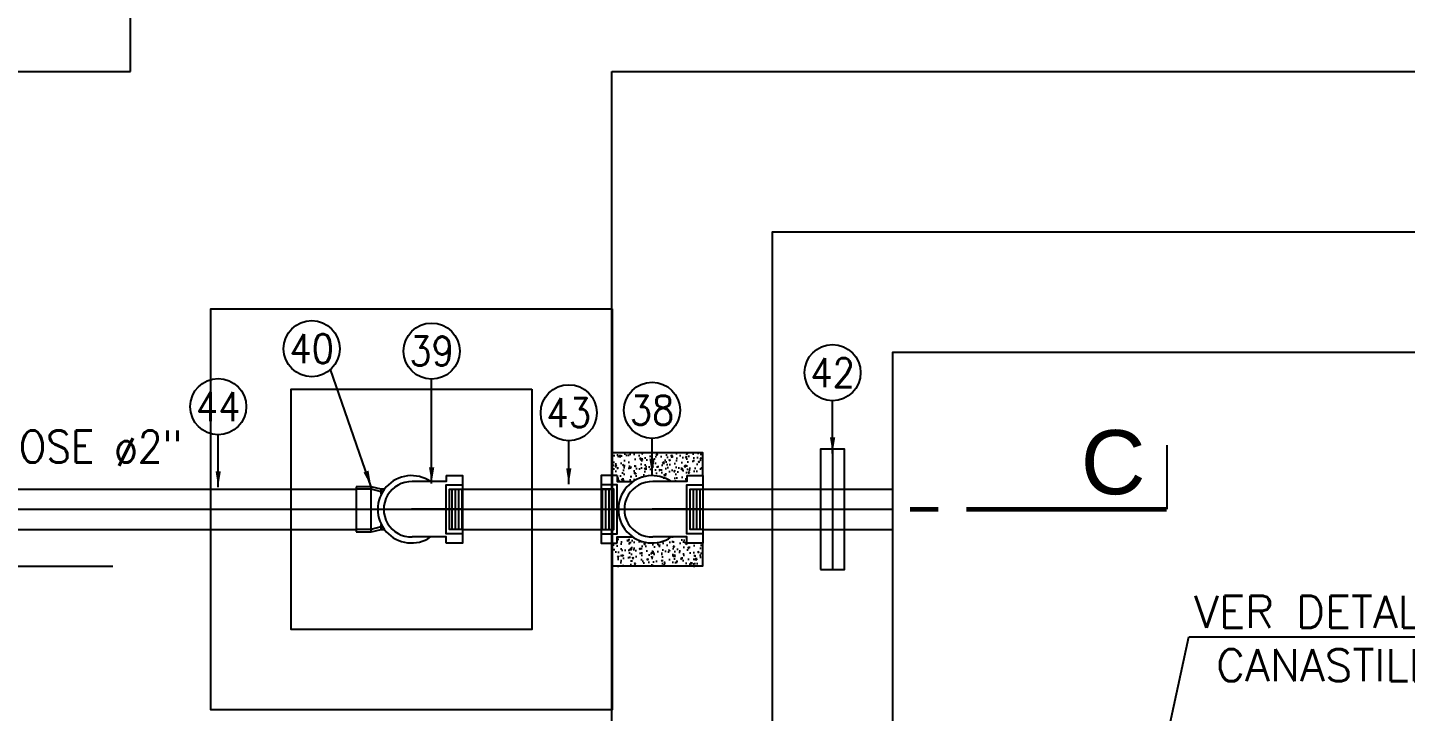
# Model space of a CAD drawing. Header units: metres. Extents: x -90 to 2507, y -28 to 972.
# Drawn here: x 150.97 to 152.687, y 197.103 to 197.956 of the extents above; entities that cross this region are included whole.
import ezdxf
from ezdxf.enums import TextEntityAlignment as Align

# ---------------------------------------------------------------- set-up
doc = ezdxf.new("R2010")
doc.units = ezdxf.units.M
for name, pattern in [('CENTER', [50.8, 31.75, -6.35, 6.35, -6.35]), ('DASHED', [19.05, 12.7, -6.35]), ('HIDDEN', [9.525, 6.35, -3.175])]:
    doc.linetypes.add(name, pattern=pattern)
for name, color, linetype in [('A-MURO', 6, 'Continuous'), ('A-NIVELES', 7, 'Continuous'), ('A-PUERTA', 2, 'Continuous'), ('G-achurado', 9, 'Continuous'), ('G-acotado', 8, 'Continuous'), ('G-ejes', 9, 'CENTER'), ('G-SIMBOLOGIA', 2, 'Continuous'), ('G-textos-notas', 7, 'Continuous'), ('S-TUBERIAS-NUEVAS', 3, 'Continuous'), ('S-TUBERIAS-NUEVAS-2', 8, 'Continuous')]:
    doc.layers.add(name, color=color, linetype=linetype)
doc.styles.add('01COTAS', font='romans.shx')
doc.styles.add('ARIAL', font='arial.ttf', dxfattribs={"height": 1})
doc.dimstyles.new('DIM-10-CORTE', dxfattribs={"dimscale": 0.01, "dimtxt": 2, "dimasz": 2, "dimexe": 2, "dimexo": 2, "dimgap": 1, "dimtad": 1, "dimtih": 1, "dimtoh": 1, "dimdsep": 46, "dimtxsty": '01COTAS', "dimcen": 25, "dimclrd": 256, "dimclre": 256, "dimclrt": 7, "dimadec": 0, "dimazin": 0, "dimtfac": 1, "dimtmove": 2, "dimatfit": 3, "dimfxl": 1, "dimtolj": 1, "dimtzin": 0, "dimarcsym": 0})
doc.dimstyles.new('DIM-50-PLANTA', dxfattribs={"dimscale": 0.05, "dimtxt": 2, "dimasz": 2, "dimexe": 2, "dimexo": 2, "dimgap": 1, "dimtad": 1, "dimdec": 0, "dimlfac": 1000, "dimtxsty": '01COTAS', "dimcen": 25, "dimclrd": 9, "dimclre": 9, "dimclrt": 7, "dimadec": 0, "dimazin": 0, "dimtfac": 1, "dimtdec": 0, "dimtmove": 2, "dimatfit": 3, "dimfxl": 1, "dimtolj": 1, "dimtzin": 0, "dimarcsym": 0})

# ---------------------------------------------------------------- blocks, each defined once
blk = doc.blocks.new('CORTE-HORIZONTAL')
at = {"color": 5, "const_width": 0.28}
for points in [[(0, 0), (12.49, 0)], [(14.245, 0), (16, 0)]]:
    blk.add_lwpolyline(points, dxfattribs=at)
blk.add_lwpolyline([(0, -4), (0, 0)])
at = {"color": 3, "style": 'ARIAL'}
blk.add_attdef('A', text='', height=4, dxfattribs=at).set_placement((3.344, -2.937), align=Align.MIDDLE)
blk = doc.blocks.new('CODO 2PULG 90 PLANT')
h = blk.add_hatch()
h.set_pattern_fill('ANSI31', color=8, scale=0.001316, angle=45)
h.set_pattern_definition([(90, (-148.5242566, -189.371557), (-0.00417763158, 9e-19), [])])
h.paths.add_polyline_path([(-0.0635, 0.025), (-0.0475, 0.025), (-0.0475, -0.025), (-0.0635, -0.025)])
at = {"color": 8}
for points in [[(-0.0635, 0.0306), (-0.0435, 0.0306), (-0.0435, -0.0306), (-0.0635, -0.0306)], [(-0.0635, 0), (0, 0)]]:
    blk.add_lwpolyline(points, dxfattribs=at)
at = {"layer": 'S-TUBERIAS-NUEVAS'}
for points in [[(-0.0435, -0.042), (-0.0635, -0.042), (-0.0635, 0.042), (-0.0435, 0.042)], [(-0.0435, 0.042), (-0.0435, 0.0345), (-0.001, 0.0345)], [(-0.0435, -0.042), (-0.0435, -0.0345), (-0.001, -0.0345)]]:
    blk.add_lwpolyline(points, dxfattribs=at)
at = {"layer": 'S-TUBERIAS-NUEVAS', "color": 1}
blk.add_lwpolyline([(-0.0635, 0.025), (-0.0475, 0.025), (-0.0475, -0.025), (-0.0635, -0.025)], dxfattribs=at)
at = {"layer": 'S-TUBERIAS-NUEVAS'}
for radius, start, end in [(0.042, 235.2281, 124.7719), (0.0345, 268.3975, 91.6025)]:
    blk.add_arc((0, 0), radius, start, end, dxfattribs=at)
blk = doc.blocks.new('CODO 2PULG SUBEyBAJA 90')
h = blk.add_hatch()
h.set_pattern_fill('ANSI31', color=8, scale=0.001316, angle=45)
h.set_pattern_definition([(90, (-276.509574, -382.045463), (-0.00417763158, 9e-19), [])])
h.paths.add_polyline_path([(0.0635, 0.025), (0.0475, 0.025), (0.0475, -0.025), (0.0635, -0.025)])
at = {"color": 8}
for points in [[(0.0635, 0.0306), (0.0435, 0.0306), (0.0435, -0.0306), (0.0635, -0.0306)], [(0.0635, 0), (0.042, 0)]]:
    blk.add_lwpolyline(points, dxfattribs=at)
at = {"layer": 'S-TUBERIAS-NUEVAS'}
for points in [[(0.0435, 0.042), (0.0435, 0.0345), (0.024, 0.0345)], [(0.0435, -0.042), (0.0635, -0.042), (0.0635, 0.042), (0.0435, 0.042)], [(0.0435, -0.042), (0.0435, -0.0345), (0.024, -0.0345)]]:
    blk.add_lwpolyline(points, dxfattribs=at)
at = {"layer": 'S-TUBERIAS-NUEVAS', "color": 1}
blk.add_lwpolyline([(0.0635, 0.025), (0.0475, 0.025), (0.0475, -0.025), (0.0635, -0.025)], dxfattribs=at)
blk.add_blockref('CODO 2PULG 90 PLANT', (0, 0))

msp = doc.modelspace()

# ---------------------------------------------------------------- hatches: boundary and pattern name
at = {"layer": 'G-achurado'}
h = msp.add_hatch(dxfattribs=at)
h.set_pattern_fill('AR-CONC', color=256, scale=0.0001)
h.paths.add_polyline_path([(151.6979, 197.4258), (151.6979, 197.3969), (151.7044, 197.3969), (151.7044, 197.3894), (151.7239, 197.3894, -0.313112), (151.7718, 197.3894), (151.7914, 197.3894), (151.7914, 197.3969), (151.8107, 197.3969), (151.8107, 197.4258)])
h.paths.add_polyline_path([(151.7239, 197.3204), (151.7044, 197.3204), (151.7044, 197.3129), (151.698, 197.3129), (151.698, 197.2839), (151.8108, 197.2839), (151.8108, 197.3129), (151.7914, 197.3129), (151.7914, 197.3204), (151.7718, 197.3204, -0.313112)])

# ---------------------------------------------------------------- linework, layer by layer
at = {"color": 8, "linetype": 'HIDDEN', "ltscale": 0.5}
msp.add_lwpolyline([(151.6979, 197.0008), (151.6979, 197.9008), (154.4979, 197.9008), (154.4979, 195.1008), (151.6979, 195.1008), (151.6979, 196.0008)], dxfattribs=at)
for points in [[(151.6979, 197.3969), (151.6979, 197.4258), (151.8107, 197.4258), (151.8107, 197.3969)], [(151.8108, 197.3129), (151.8108, 197.2839), (151.698, 197.2839), (151.698, 197.3129)]]:
    msp.add_lwpolyline(points)
at = {"color": 8, "linetype": 'HIDDEN', "ltscale": 0.25}
for points in [[(151.8979, 197.3799), (152.0479, 197.3799)], [(151.8979, 197.3299), (152.0479, 197.3299)]]:
    msp.add_lwpolyline(points, dxfattribs=at)
at = {"layer": 'A-MURO', "color": 1, "ltscale": 0.18}
msp.add_line((151.0979, 197.9008), (151.0979, 198.5008), dxfattribs=at)
msp.add_lwpolyline([(151.0979, 194.5008), (151.0979, 195.1008), (150.1979, 195.1008), (150.1979, 197.9008), (151.0979, 197.9008)], dxfattribs=at)
for points in [[(154.2979, 195.3008), (151.8979, 195.3008), (151.8979, 197.7008), (154.2979, 197.7008)], [(151.698, 197.6049), (151.698, 197.1049), (151.198, 197.1049), (151.198, 197.6049)], [(154.1479, 195.4508), (152.0479, 195.4508), (152.0479, 197.5508), (154.1479, 197.5508)], [(151.598, 197.5049), (151.598, 197.2049), (151.298, 197.2049), (151.298, 197.5049)]]:
    msp.add_lwpolyline(points, close=True, dxfattribs=at)
at = {"layer": 'A-PUERTA'}
msp.add_lwpolyline([(151.9729, 197.4299), (151.9729, 197.2799)], dxfattribs=at)
at = {"layer": 'G-ejes', "color": 8, "linetype": 'CENTER', "ltscale": 0.1}
msp.add_line((150.7523, 197.3549), (152.0479, 197.3549), dxfattribs=at)
at = {"layer": 'G-textos-notas', "color": 1}
for centre in [(151.3237, 197.5552), (151.4732, 197.5522), (151.9729, 197.5253), (151.2072, 197.4829), (151.6441, 197.4753), (151.7479, 197.4784)]:
    msp.add_circle(centre, 0.035, dxfattribs=at)
at = {"layer": 'S-TUBERIAS-NUEVAS', "color": 8}
msp.add_line((151.3792, 197.3549), (151.4762, 197.3549), dxfattribs=at)
at = {"layer": 'S-TUBERIAS-NUEVAS'}
msp.add_lwpolyline([(151.9579, 197.2799), (151.9879, 197.2799), (151.9879, 197.4299), (151.9579, 197.4299)], close=True, dxfattribs=at)
at = {"layer": 'S-TUBERIAS-NUEVAS', "linetype": 'DASHED', "ltscale": 0.1}
for points in [[(150.7991, 197.3799), (151.298, 197.3799)], [(150.7991, 197.3299), (151.298, 197.3299)]]:
    msp.add_lwpolyline(points, dxfattribs=at)
at = {"layer": 'S-TUBERIAS-NUEVAS'}
for points in [[(151.5115, 197.3799), (151.7004, 197.3799)], [(151.8114, 197.3799), (151.8979, 197.3799)], [(151.5115, 197.3299), (151.7004, 197.3299)], [(151.8114, 197.3299), (151.8979, 197.3299)]]:
    msp.add_lwpolyline(points, dxfattribs=at)
at = {"layer": 'S-TUBERIAS-NUEVAS-2', "linetype": 'HIDDEN', "ltscale": 0.1}
for p, q in [((151.4105, 197.3738), (151.4105, 197.3799)), ((151.4105, 197.3799), (151.4105, 197.3738)), ((151.4105, 197.3738), (151.4105, 197.3799)), ((151.4105, 197.336), (151.4105, 197.3299)), ((151.4105, 197.3299), (151.4105, 197.336)), ((151.4105, 197.3299), (151.4105, 197.336))]:
    msp.add_line(p, q, dxfattribs=at)
for points in [[(151.298, 197.3799), (151.3792, 197.3799)], [(151.4143, 197.3799), (151.4105, 197.3799), (151.398, 197.3831), (151.3792, 197.3831), (151.3792, 197.3268), (151.398, 197.3268), (151.4105, 197.3299), (151.4143, 197.3299)], [(151.4105, 197.3768), (151.4105, 197.3768), (151.398, 197.3799), (151.3792, 197.3799)], [(151.398, 197.3268), (151.398, 197.3831)], [(151.298, 197.3299), (151.3792, 197.3299)], [(151.4105, 197.333), (151.4105, 197.333), (151.398, 197.3299), (151.3792, 197.3299)]]:
    msp.add_lwpolyline(points, dxfattribs=at)

# ---------------------------------------------------------------- block references
at = {"rotation": 180}
for name, p in [('CODO 2PULG 90 PLANT', (151.448, 197.3549)), ('CODO 2PULG SUBEyBAJA 90', (151.7479, 197.3549))]:
    msp.add_blockref(name, p, dxfattribs=at)
at = {"layer": 'G-SIMBOLOGIA', "color": 2}
ref = msp.add_blockref('CORTE-HORIZONTAL', (152.3895, 197.3549), dxfattribs=dict(at, xscale=0.02, yscale=0.02, zscale=0.02, rotation=180))
ref.add_attrib('A', 'C', dxfattribs={"layer": '0', "color": 3, "height": 0.08, "style": 'ARIAL'}).set_placement((152.3226, 197.4137), align=Align.MIDDLE)

# ---------------------------------------------------------------- texts
at = {"layer": 'A-NIVELES', "linetype": 'HIDDEN', "lineweight": 13, "ltscale": 0.5, "insert": (152.3436, 197.2472), "char_height": 0.04, "attachment_point": 1, "style": '01COTAS'}
msp.add_mtext_dynamic_manual_height_columns('\\pxi-3,l5,t1;VER DETALLE N° 01\\P CANASTILLA DE SALIDA', width=1.229619, gutter_width=10, heights=[0.2712], dxfattribs=at)
at = {"layer": 'G-textos-notas', "style": '01COTAS', "width": 0.9}
for s, p in [('40', (151.3237, 197.5552)), ('39', (151.4732, 197.5522)), ('42', (151.9729, 197.5253)), ('44', (151.2072, 197.4829)), ('43', (151.6441, 197.4753)), ('38', (151.7479, 197.4784))]:
    msp.add_text(s, height=0.036, dxfattribs=at).set_placement(p, align=Align.MIDDLE)
at = {"layer": 'G-textos-notas', "color": 7, "style": '01COTAS', "width": 0.9}
msp.add_text('REBOSE ø2"', height=0.04, dxfattribs=at).set_placement((151.1625, 197.4131), align=Align.RIGHT)

# ---------------------------------------------------------------- leaders
at = {"layer": 'G-acotado', "color": 5}
for points in [[(151.398, 197.3831), (151.3473, 197.5293)], [(151.4732, 197.3872), (151.4732, 197.5172)], [(151.9729, 197.4247), (151.9729, 197.4903)], [(151.2072, 197.3824), (151.2072, 197.4479)], [(151.6441, 197.3862), (151.6441, 197.4403)], [(151.7479, 197.3979), (151.7479, 197.4434)]]:
    msp.add_leader(points, dimstyle='DIM-10-CORTE', dxfattribs=at)
at = {"layer": 'G-textos-notas'}
for points, override in [([(150.8952, 197.2842), (151.0759, 197.2842)], {"dimasz": 1.2, "dimtad": 0, "dimcen": 1.393145, "dimclrd": 256}), ([(152.3375, 196.8279), (152.417, 197.196), (152.8297, 197.196)], {"dimasz": 1, "dimtad": 0, "dimcen": 1.393145})]:
    msp.add_leader(points, dimstyle='DIM-50-PLANTA', override=override, dxfattribs=at)

doc.saveas('drawing.dxf')
